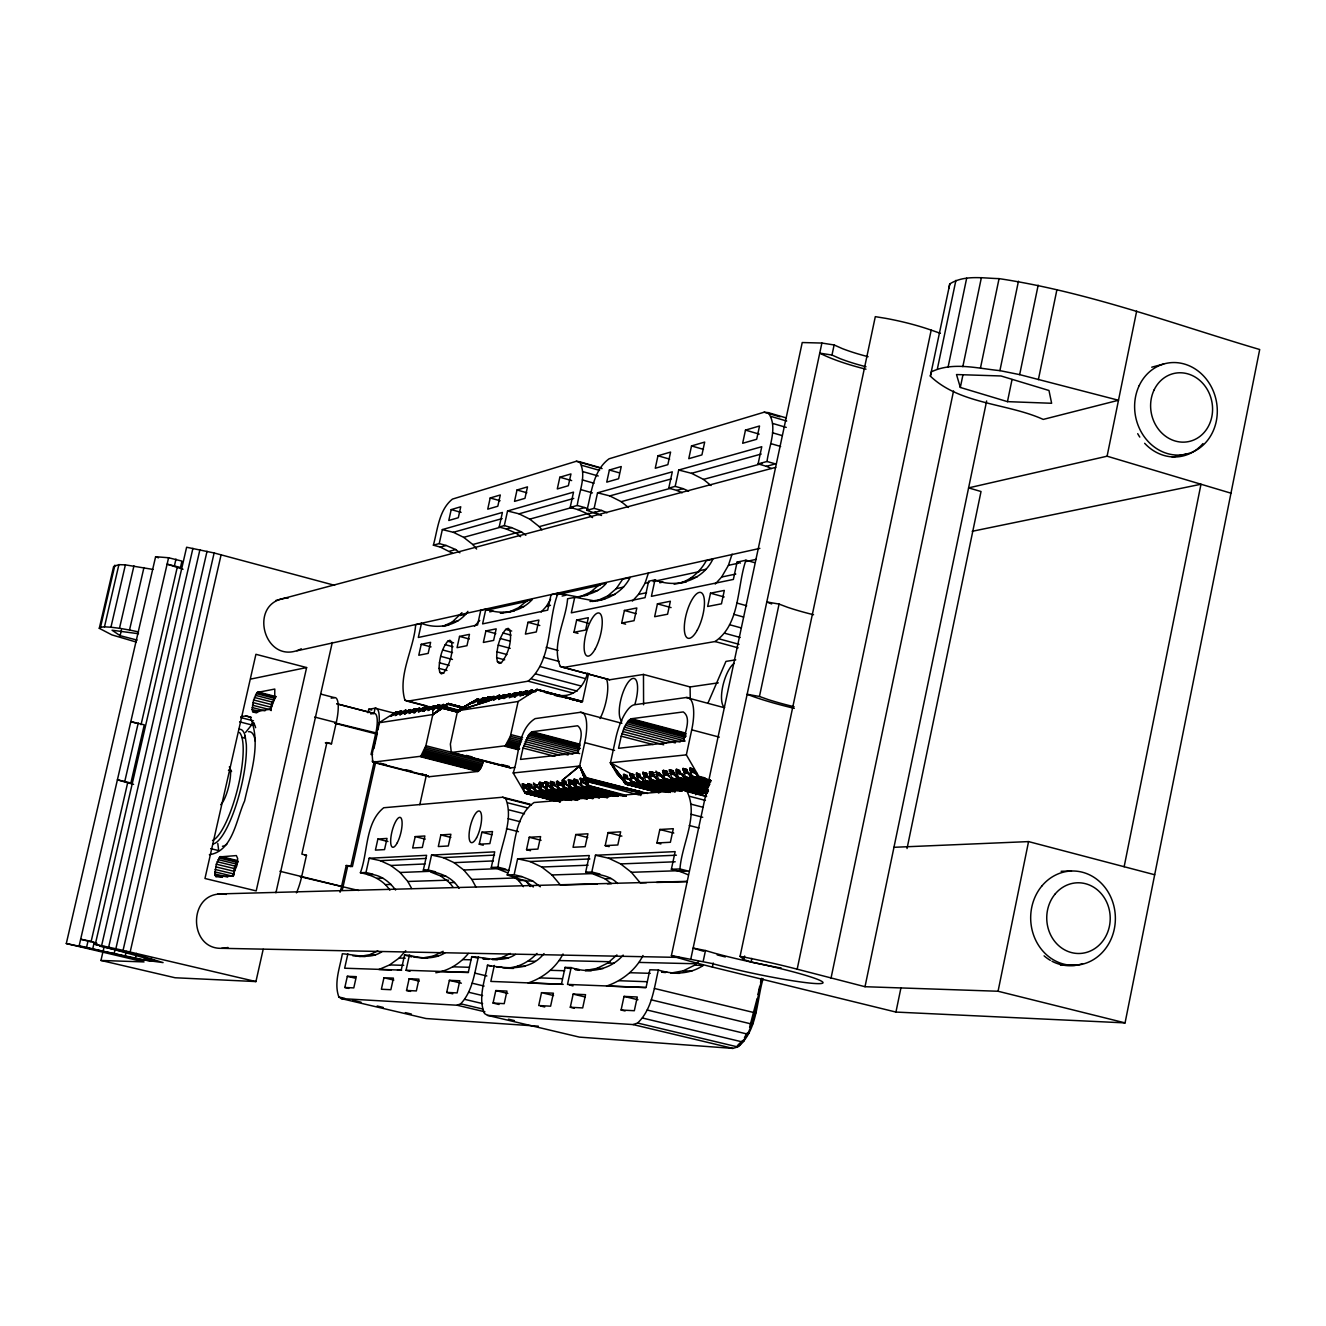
<?xml version="1.0" encoding="UTF-8"?>
<svg xmlns="http://www.w3.org/2000/svg" width="1326" height="1326" viewBox="0 0 1326 1326"><rect width="100%" height="100%" fill="white"/><g stroke="black" fill="none" stroke-linecap="round" stroke-linejoin="round"><path stroke-width="1.5" d="M586.921 510.311L594.147 508.355L597.545 492.808L672.299 471.824L668.768 488.117L675.183 486.377L678.713 470.017L761.77 446.713L758.091 463.901L767.025 461.481C768.898 446.017 778.379 426.839 768.168 412.618L764.141 412.204L609.082 458.796C593.203 470.365 591.512 492.692 586.921 510.311L601.507 515.482M252.122 709.543L253.614 699.962L257.211 692.47L274.797 689.056L274.714 698.52L271.25 707.653L269.493 709.277L253.448 712.145L252.122 709.543L259.448 711.432M214.795 873.967L216.32 864.187L219.884 856.894L236.359 855.585L237.669 858.486L236.84 865.745L232.481 875.823L216.055 876.867L214.795 873.967L227.707 877.099M507.212 874.945L514.14 874.696L517.604 858.8L589.274 855.535L585.661 872.226L591.81 872.011L595.44 855.253L675.149 851.64L671.37 869.259L679.956 868.961C681.713 844.065 698.901 816.02 687.1 791.539L683.255 790.114L534.046 802.512C511.952 818.142 515.748 852.17 507.212 874.945L525.593 881.11L533.317 886.978M433.387 545.185L439.221 543.577L442.337 529.588L502.405 512.433L499.189 527.019L504.311 525.61L507.543 510.974L573.528 492.128L570.18 507.427L577.241 505.471C579.081 491.515 587.12 475.139 579.495 461.746L576.346 461.266L452.431 499.106C438.923 509.93 437.646 529.555 433.387 545.185L440.315 547.091L452.597 553.29M496.67 657.696C496.902 647.751 499.289 637.242 505.703 629.419L508.14 628.342L509.897 629.933C512.085 641.088 508.521 653.436 501.642 662.354L499.206 663.381L497.465 661.757L496.67 657.696L504.676 659.818M360.39 872.723L365.976 872.508L369.158 858.253L426.607 855.32L423.325 870.204L428.232 870.005L431.53 855.071L494.714 851.856L491.283 867.469L498.046 867.187C500.001 844.927 514.339 820.777 505.687 798.501L502.687 797.224L383.728 807.749C365.031 822.65 368.098 852.253 360.39 872.723C371.81 874.961 383.38 880.083 389.861 890.177M439.072 668.403C439.403 658.873 441.624 648.845 447.674 641.27L449.912 640.259L451.52 641.801C453.393 652.508 450.078 664.276 443.597 672.928L441.343 673.89L439.751 672.299L439.072 668.403L446.961 670.475M219.884 856.894L238.332 861.403L235.564 866.21L233.26 876.353L214.845 871.878M257.211 692.47L275.51 697.194L272.708 702.2L270.703 709.874L252.421 705.167M868.099 356.694A69.201 15.763 11.5 0 1 842.308 348.605L834.12 344.959L821.888 343.053L802.23 342.539L671.42 955.565L677.288 957.488A88.56 6.696 12.1 0 0 712.36 967.052L895.945 1012.07L1125.061 1022.893L1259.7 349.517C1173.543 324.074 1088.215 292.018 999.058 278.626C982.815 278.261 964.267 274.648 949.797 283.913L948.703 288.604M1124.15 866.723L1200.991 484.239L972.207 531.295M372.639 754.295L371.015 754.511L375.722 733.444A21.597 6.017 -75.5 0 0 373.965 713.438L375.125 708.217L395.065 713.388M940.383 333.307L931.183 330.124A77.886 17.884 11.5 0 0 885.602 318.323L875.309 316.649L740.074 956.311L750.483 958.383A79.328 6.083 12 0 1 797.175 969.19L865.016 986.71L998.064 991.251L1028.562 841.596L1154.681 874.746M907.034 848.541L981.025 491.515L968.593 487.885L1107.094 456.194L1136.664 311.096M865.016 986.71L986.643 400.949M999.903 370.634L1019.661 374.628L1118.498 400.253L1043.23 419.414C1007.379 403.17 959.842 404.48 930.355 376.136L931.382 371.86C952.499 361.534 977.577 368.479 999.903 370.634L1018.451 281.211M1007.462 401.645L1051.634 403.27L1048.982 390.49L1000.997 375.971L956.51 374.545L960.322 387.457L1007.462 401.645L1012.036 379.518M1019.661 374.628L1038.175 285.173M895.945 1012.07L900.967 987.737M1038.374 379.634L1056.805 290.245M937.416 368.694L955.897 280.366M948.123 366.921L966.671 278.195M830.988 978.323L953.543 390.955M962.825 366.639L981.389 277.598M960.322 387.457L962.842 375.341M980.494 367.899L999.058 278.626M671.42 955.565L711.847 963.472A70.46 5.354 12 0 0 817.346 983.627A70.46 5.354 12 0 0 763.544 964.665L751.046 962.013L751.792 958.433M749.604 1027.269L757.129 998.511M757.975 994.467L759.682 986.411M760.527 982.384L761.373 978.356M544.041 953.576C529.952 971.312 506.98 968.626 487.471 965.245C484.802 980.842 477.824 998.097 484.537 1013.545L487.587 1015.385L579.412 1037.114L732.93 1048.402L737.67 1046.927C756.35 1029.656 755.571 1001.229 762.069 978.489M736.46 1046.512L739.494 1045.568C757.643 1028.661 756.616 1000.881 763.063 978.77M797.175 969.19L931.183 330.124M930.355 376.136L949.797 283.913M690.912 958.532L821.888 343.053M703.261 960.969L705.482 950.527L693.133 948.09A81.383 6.398 12 0 0 703.708 951.256M794.108 706.741A69.913 9.862 11.8 0 1 767.87 699.465L759.45 696.481L779.075 604.076L766.793 601.954A80.571 13.21 11.7 0 0 771.649 603.943M865.977 366.738A69.217 15.581 11.5 0 1 840.17 358.666L831.982 355.053L834.12 344.959M712.36 967.052L713.222 963.007M751.046 962.013L743.903 959.61L744.665 956.029M621.098 1010.014L624.016 996.406L637.276 997.003L634.325 1010.727L621.098 1010.014L625.126 1010.976M656.934 842.971L659.818 829.496L673.31 828.7L670.392 842.275L656.934 842.971L660.878 843.982M710.504 593.186L707.653 606.479L721.46 603.811L724.327 590.418L710.504 593.186L724.178 596.965M745.477 430.105L742.659 443.282L756.682 439.271L759.533 425.994L745.477 430.105L759.201 434.116M686.354 754.859L691.724 729.83A34.459 11.934 -75.2 0 0 686.238 697.509L634.474 704.752A33.365 11.188 -75.3 0 0 615.645 738.913L610.49 762.798L617.419 774.715L621.214 778.296L610.49 762.798L686.354 754.859L699.482 777.566L690.514 767.771L689.818 769.627L692.885 778.163L682.956 768.483L685.973 778.793L676.79 769.08L676.111 770.92L679.177 779.406L669.348 769.809L672.398 780.003L663.298 770.389L662.635 772.213L665.702 780.616L655.972 771.086L659.022 781.213L650.022 771.666L649.392 773.472L652.442 781.81L642.828 772.362L646.06 782.058L644.171 781.627L636.961 772.925L636.347 774.715L639.463 782.025L638.751 783.036L630.845 773.721L610.49 762.798L619.623 776.307M754.345 562.572L745.925 560.218L737.074 562.125L733.377 579.429L651.414 596.335L654.978 579.86C676.194 588.761 702.664 580.523 712.808 559.257L706.261 560.716C699.714 572.683 688.045 582.777 674.089 584.12M487.587 1015.385L633.066 1024.567L637.591 1023.026C652.011 1009.467 654.066 988.268 658.359 970.035C673.243 974.809 690.001 974.345 703.294 965.411L694.592 965.195L683.238 970.831L670.873 973.102L679.476 973.35M575.119 597.429L580.589 596.617L590.65 592.026L599.17 584.783L606.347 583.208C596.617 594.91 581.385 595.938 567.594 598.755C565.953 620.618 551.052 644.768 560.334 666.464L563.533 667.459L715.045 641.535C740.571 624.248 736.891 586.125 745.925 560.218M623.17 955.085C610.441 969.952 589.208 973.914 571.158 967.582L567.511 984.422L646.077 987.505L649.873 969.787L658.359 970.035M570.296 1007.263L573.147 994.102L585.545 994.666L582.694 1007.926L570.296 1007.263L574.291 1008.208M605.203 845.623L608.021 832.595L620.651 831.833L617.817 844.977L605.203 845.623L609.148 846.634M657.431 603.844L654.646 616.706L667.575 614.22L670.376 601.242L657.431 603.844L671.072 607.59M691.526 445.934L688.774 458.68L701.918 454.917L704.686 442.072L691.526 445.934L703.443 449.365M640.773 795.583L641.552 791.937L586.109 778.03L589.44 787.147L588.147 787.263L580.175 778.395L582.661 788.075L576.213 780.036L574.075 779.174L576.13 788.34L608.07 796.528M524.682 693.017L520.77 691.99L514.621 696.879L525.693 691.194L530.201 692.288L526.207 691.128L520.074 696.117L531.162 690.332L535.687 691.31C525.162 689.122 519.974 701.653 536.715 689.437L582.512 701.471L588.595 673.459M555.113 800.937L525.079 793.246L513.195 772.959C519.112 756.151 517.621 729.433 535.14 718.626L580.357 712.311A32.653 10.575 -75.4 0 1 584.749 742.61L579.661 766.014L587.617 786.716M541.522 992.66L538.721 1005.539L550.605 1006.185L553.406 993.191L541.522 992.66L553.555 995.544M575.815 834.518L573.047 847.281L585.147 846.668L587.932 833.789L575.815 834.518L587.733 837.535M621.679 623.071L624.413 610.474L636.828 607.971L634.077 620.684L621.679 623.071L625.607 624.148M657.961 455.779L655.259 468.26L667.856 464.664L670.591 452.067L657.961 455.779L669.663 459.127M571.158 967.582L565.058 967.416L561.445 984.19L490.835 981.422L494.316 965.427M446.713 992.412L449.365 980.345L459.807 980.759L457.139 992.909L446.713 992.412L452.763 993.837M479.25 844.214L481.885 832.247L492.526 831.551L489.874 843.601L479.25 844.214L483.244 845.209M527.997 622.292L525.394 634.11L536.301 631.955L538.903 620.054L527.997 622.292L539.815 625.491M559.854 477.227L557.285 488.946L568.357 485.73L570.959 473.929L559.854 477.227L571.655 480.576M582.512 701.471L536.964 689.404L518.151 701.487L510.377 736.278L505.289 745.792L451.288 752.488L450.376 744.068L457.603 710.753L478.04 698.785L472.504 703.476L483.211 697.973L487.587 699.1L483.725 698.006L477.642 702.763L488.366 697.144L480.261 701.686L488.913 697.178L492.775 698.205L488.913 697.178M515.466 954.405C502.073 963.505 486.294 957.422 471.741 956.643L468.31 972.339L406.071 970.267L409.386 955.25C420.972 958.615 434.166 959.494 444.856 952.996M381.888 951.737C369.755 959.842 355.484 954.67 342.34 953.759C339.887 967.765 333.754 982.898 338.843 996.986L341.246 998.594L457.089 1005.224L460.702 1003.815C472.669 991.268 474.509 972.886 478.437 956.792M467.896 611.336C457.835 626.137 437.497 629.535 421.453 623.402L415.668 624.679C413.828 649.425 397.518 675.332 404.927 700.244L407.447 701.205L528.129 681.183C552.809 660.497 547.19 620.701 558.031 593.203L576.711 596.733M493.057 1003.069L495.791 990.572L506.963 991.086L504.212 1003.666L493.057 1003.069L499.024 1004.478M526.538 849.668L529.24 837.286L540.61 836.623L537.892 849.088L526.538 849.668L530.516 850.679M573.976 632.287L576.644 620.054L588.313 617.717L585.628 630.032L573.976 632.287L577.97 633.364M609.38 470.017L606.744 482.134L618.596 478.752L621.248 466.537L609.38 470.017L619.292 472.835M383.943 977.759L381.391 989.246L390.855 989.71L393.424 978.124L383.943 977.759L393.839 980.096M415.204 836.607L412.684 847.994L422.331 847.447L424.867 835.977L415.204 836.607L425.248 839.109M459.558 636.397L457.056 647.668L466.967 645.696L469.47 634.342L459.558 636.397L469.288 638.999M490.206 497.979L487.736 509.167L497.814 506.234L500.3 494.979L490.206 497.979L500.084 500.747M409.386 955.25L404.546 955.151L401.231 970.102L344.661 968.212L347.86 953.891M503.731 612.496L500.316 613.242L509.101 612.032L518.764 607.639L526.936 600.728L532.157 599.584C520.588 612.546 501.626 615.115 485.846 609.164L482.598 623.883L547.671 610.142L551.052 594.744L558.031 593.203M406.535 990.456L409.121 978.754L418.95 979.135L416.347 990.936L406.535 990.456L410.546 991.417M440.862 834.932L438.309 846.552L448.321 845.971L450.89 834.269L440.862 834.932L450.84 837.419M485.896 630.961L483.36 642.447L493.637 640.408L496.189 628.856L485.896 630.961L495.791 633.629M517.024 489.99L514.505 501.377L524.963 498.344L527.499 486.874L517.024 489.99L526.82 492.758M340.053 892.249A21.713 6.066 -76.2 0 0 341.495 886.746L346.235 865.513L352.401 866.574L375.838 761.522M409.469 711.349L405.192 710.388L395.165 715.592L400.585 711.134L390.623 716.371L396.491 711.896L400.485 712.94L396.259 711.813L379.004 722.786L372.109 754.245L372.788 762.201L420.79 756.251L425.878 745.742L432.823 714.548L432.757 709.708L437.696 705.333L442.635 706.095L438.226 705.134L433.387 709.045L438.226 705.134L442.088 706.178M347.826 865.447L343.069 886.696A27.15 7.575 -76.2 0 1 342.224 890.16M373.915 748.544L377.346 733.212L334.682 722.869L336.257 722.62A27.1 7.276 -75.5 0 0 334.318 697.609L320.677 694.062M374.214 761.721L350.793 866.64L346.235 865.513M421.453 623.402L418.32 637.475L477.542 624.96L480.774 610.275L485.846 609.164M344.843 987.472L347.329 976.301L356.296 976.649L353.793 987.903L344.843 987.472L348.788 988.417M377.893 839.026L375.424 850.115L384.54 849.601L387.026 838.43L377.893 839.026L387.921 841.529M421.237 644.287L418.784 655.243L428.165 653.386L430.619 642.348L421.237 644.287L431.033 646.889M451.205 509.615L448.785 520.488L458.315 517.72L460.752 506.764L451.205 509.615L461.083 512.35M419.812 804.7L426.408 774.981M314.66 717.051L336.257 722.62L331.5 743.77L326.909 742.593L301.864 854.126L306.472 855.27L301.682 876.585A27.233 7.343 -76.1 0 1 296.46 892.862M367.948 712.742L368.727 709.261L375.125 708.217A27.001 7.508 -75.5 0 1 378.043 729.781M306.621 667.558L256.2 890.906L204.966 878.492L255.918 654.298L306.621 667.558L250.813 679.061M102.815 952.383L100.958 960.455L175.082 977.759L255.935 981.572L263.194 949.267M275.924 892.763L332.279 642.48M183.038 569.252L167.109 564.147L180.469 567.495L181.927 561.097L168.584 557.749L155.606 556.721L66.3 943.548L144.086 959.891L144.832 956.626M144.086 959.891L150.799 960.936L151.545 957.67M86.588 947.278L88.096 940.731L80.671 939.206L91.046 941.908L127.661 782.788L117.417 779.787L130.876 783.003L144.269 724.841L130.826 721.593L135.932 723.151M124.826 781.213L138.236 722.985M174.502 565.456L175.977 559.058M141.037 724.709L177.187 567.578M92.721 948.852L94.229 942.322L88.096 940.731M150.799 960.936L156.402 961.118L95.273 944.41L186.618 547.24L214.132 552.975L334.583 585.313M95.273 944.41L101.605 945.703L192.916 548.351M103.08 951.355L104.207 946.466M101.605 945.703L108.649 947.195L199.911 549.743M114.119 953.875L115.246 948.985M108.649 947.195L115.859 948.77L207.038 551.284M115.859 948.77L123.053 950.394L214.132 552.975M125.108 956.228L126.235 951.339M255.935 981.572L130.147 952.035L221.111 554.782M135.318 958.284L136.445 953.377M136.363 642.099L111.898 634.889L99.284 628.325L113.655 566.417L118.892 564.644L125.39 564.876L152.954 569.418M99.284 628.325L100.494 627.231L114.898 565.174M100.494 627.231L104.472 626.85L118.892 564.644M104.472 626.85L110.936 627.215L125.39 564.876M110.936 627.215L119.489 628.292L133.943 565.87M137.175 640.11L120.119 635.668L121.445 629.883M119.489 628.292L129.517 630.032L143.954 567.545M168.584 557.749L79.162 945.753L138.683 959.311L163.081 962.593L137.854 954.869L99.682 946.167M621.231 736.179L618.546 748.312L683.951 740.919C684.365 732.698 692.056 717.963 683.271 711.929L631.342 718.742L628.408 720.814L624.413 727.195L621.231 736.179L653.088 744.549M523.024 748.046L520.488 759.417L577.788 752.936C578.153 745.162 585.33 731.836 577.672 725.77L532.174 731.737L528.66 734.819L523.024 748.046L554.832 756.301M372.788 762.201L429.143 776.721L477.94 771.45L481.006 767.754L483.692 760.643M715.228 584.053L721.626 577.025L728.422 565.34L732.068 554.135M632.386 601.092L638.519 594.396L645.033 583.291L648.53 572.65M559.124 695.354C574.075 697.443 584.053 686.304 587.517 673.094M238.912 729.317A59.024 14.735 -75.8 0 1 245.095 735.698L244.216 738.035L241.929 737.455M707.951 703.128L725.952 661.392L735.748 659.851M560.301 800.274L530.383 792.766L527.798 783.633L529.803 784.478L536.035 792.268L533.516 782.887L541.174 791.489L542.4 791.39L539.268 783.964L539.748 782.29L543.693 783.301L539.748 782.29L547.423 791.241L578.318 799.014M580.473 797.738L552.644 790.462L550.572 781.445L552.66 782.29L559.522 790.147L556.439 781.926L557.368 780.782L565.406 789.616L562.241 780.318L579.661 766.014L586.457 777.682L647.486 793.478M554.682 783.832L550.738 782.87L553.157 790.727L553.771 789.782L550.738 782.87L554.749 783.765M529.372 791.987L522.295 783.964L525.079 793.246M695.752 794.788L696.266 793.777M630.845 773.721L629.8 774.931L632.933 783.55L624.132 774.152L623.518 775.942L626.568 784.13L624.181 782.522M645.679 987.588L606.546 986.047C621.911 980.842 635.635 970.118 643.011 955.499M563.202 984.356L528.129 982.964C542.798 978.024 555.925 967.881 563.02 953.974M541.124 612.082L546.527 606.181L550.588 599.17M744.45 1037.512L747.218 1033.004L748.908 1033.418M597.462 600.628L607.639 595.971L616.242 588.661L622.723 579.164L630.099 577.539C622.839 591.91 607.706 600.429 591.926 601.457M448.735 625.043L442.867 626.32L452.133 622.109L461.945 612.662M470.017 703.294L457.603 710.753L488.034 701.122C508.571 686.139 468.691 711.913 488.614 697.459M245.525 732.466L251.625 724.924L254.36 723.333M435.806 972.754C448.553 970.781 460.304 963.455 468.343 953.46M391.303 969.936L378.904 969.521L389.612 964.914L399.143 958.052L405.756 950.709M474.542 626.137L479.73 620.485M458.564 712.427L442.486 708.183L448.47 703.509L438.409 708.813L437.597 709.029L443.564 704.288L432.757 709.708M428.083 706.857L423.806 710.554L429.11 706.592L433.005 707.62L428.63 706.659L423.16 711.217L433.42 705.896L437.282 706.94M418.618 708.366L414.342 712.029L419.629 708.101L413.695 712.692L423.889 707.421L427.718 708.465M409.286 709.858L405.01 713.504L410.264 709.592L404.38 714.15L414.474 708.913L418.751 709.841L414.905 708.846L409.021 713.504L418.005 708.697M520.505 692.387L509.234 697.808L515.383 692.968L519.311 694.012L514.836 692.934L503.863 698.57L509.449 693.796L498.543 699.482L504.676 694.675L508.587 695.702M472.039 702.15L457.603 710.753L488.88 700.924L499.388 695.504L503.283 696.614L499.388 695.504L493.255 700.227L504.145 694.642L507.991 695.686M429.11 706.592L423.806 710.554M397.154 713.952L400.585 711.134L404.529 712.195L400.585 711.134L395.811 714.946L399.457 711.648L403.336 712.626M437.066 705.664L427.95 710.537L433.9 705.946L437.812 706.973M424.221 711.349L420.342 710.338L424.353 707.454L428.232 708.482L424.353 707.454L418.419 712.029L427.469 707.189M401.679 713.272L405.64 710.438L409.485 711.515L405.64 710.438L399.756 714.946L408.673 710.189M694.592 965.195L698.703 961.532M400.303 712.974L396.491 711.896L392.529 714.714M591.263 970.731L585.097 970.549L596.899 968.394L607.722 963.074L616.905 954.969M502.819 967.847C515.715 969.14 528.278 962.643 536.997 953.444M433.387 709.045L437.696 705.333M395.811 714.946L400.071 711.316L404.065 712.377M569.981 699.034L582.247 701.504M566.136 781.296L562.241 780.318L579.661 766.014L586.274 779.489L640.425 792.815L641.552 791.937L586.274 779.489M415.701 711.034L419.629 708.101L414.342 712.029M406.353 712.51L410.264 709.592L405.01 713.504M700.791 793.362L701.951 794.655L703.045 793.18L652.177 779.97L702.515 794.224L652.442 781.81L646.972 775.876L651.215 781.578L683.006 789.766M379.004 722.786L432.823 714.548L446.796 704.123M458.365 712.228L442.652 708.266L432.823 714.548L447.426 703.774L461.183 707.438M458.68 711.731L443.116 707.52L432.823 714.548L447.973 703.576L464.15 707.603M434.762 708.034L438.724 705.167L442.652 706.194M425.165 709.543L429.11 706.692M432.823 714.548L448.47 703.509L464.249 707.703L448.486 703.609L432.823 714.548L444.492 706.493L460.221 710.603M477.493 699.001L457.603 710.753L518.151 701.487M498.825 695.487L502.653 696.531L498.825 695.487L492.725 698.901L498.825 695.487L503.234 696.415L499.355 695.404L490.67 700.045L499.09 695.802L503.018 696.879M511.935 696.714L520.223 692.073L524.715 693.05M497.913 698.106L503.582 694.841M508.554 696.432L514.273 693.15L518.184 694.194M478.04 698.785L457.603 710.753L478.288 699.117M480.261 701.686L488.88 697.062L492.758 698.106L488.88 697.062L482.299 700.542L487.786 697.36L491.648 698.388M492.725 698.901L498.261 695.686L502.14 696.73M509.714 694.111L501.228 698.388L509.98 693.697L503.3 697.227L508.869 693.995M520.77 691.99L514.024 695.537L519.643 692.288M535.654 691.294L531.709 690.249L524.914 693.83L530.566 690.548L534.527 691.608M478.553 698.703L457.603 710.753L478.587 698.819M487.421 699.763L493.04 696.531M519.361 694.725L525.129 691.41M482.299 700.542L488.366 697.144L492.211 698.156L488.366 697.144M503.3 697.227L509.449 693.796M514.024 695.537L520.223 692.073M524.914 693.83L531.162 690.332L535.107 691.376L531.162 690.332M490.67 700.045L499.388 695.504M535.29 691.724L531.461 690.647L522.809 695.006L531.709 690.249L535.737 691.492M501.228 698.388L510.013 693.813M522.809 695.006L531.759 690.349M492.526 959.245L501.808 957.587L510.344 953.444M413.695 957.09L422.679 957.952L433.337 956.046L443.166 951.322M352.832 955.781L359.727 956.444L369.954 954.637L377.811 950.858M301.3 648.795C263.642 667.707 246.106 599.766 288.306 597.993M442.337 529.588L453.376 532.306L502.156 518.582M507.543 510.974L519.03 513.825L573.744 498.427M597.545 492.808L609.794 495.907L671.188 478.935M678.713 470.017L691.526 473.316L761.19 454.056M453.376 532.306L463.669 537.345L500.996 527.068M519.03 513.825L529.754 519.129L573.031 507.195M440.315 547.091L446.166 545.483L455.73 549.544L459.89 552.809M499.189 527.019L506.399 529.024L511.538 527.615L521.499 531.892L525.825 535.306M570.18 507.427L577.705 509.532L584.783 507.593L588.247 509.101M609.794 495.907L621.214 501.659L671.055 488.167M691.526 473.316L703.476 479.399L762.168 463.503M463.669 537.345L472.802 544.505L518.234 532.29M529.754 519.129L539.268 526.637L588.711 513.344M449.829 551.135L455.73 549.544M506.399 529.024L516.311 533.284L521.499 531.892M577.705 509.532L588.048 514.024L595.175 512.101L598.192 514.488M594.529 512.449L601.789 510.51L607.043 512.797M668.768 488.117L676.724 490.388L683.155 488.664L688.658 491.084M758.091 463.901L766.411 466.304L775.395 463.901L767.025 461.481M275.742 600.529L775.776 467.332M1151.73 367.203L1163.714 364.004M488.034 701.122L488.88 700.924M296.908 650.817L759.864 548.384M1172.283 457.139L1188.461 453.558M459.989 615.513L465.923 614.203M485.598 610.424L527.433 601.208M556.622 594.777L600.496 585.114M489.708 611.866L493.106 611.12M562.108 596.037L565.622 595.275M452.133 622.109L458.034 620.833M518.764 607.639L523.952 606.512M590.65 592.026L597.794 590.468M654.978 579.86L648.629 581.236L645.066 597.645L571.324 612.844L574.738 597.197L593.634 600.761L604.739 599.087M616.242 588.661L623.601 587.07M699.498 570.677L706.029 569.285M509.101 612.032L514.273 610.921M584.136 595.855L587.7 595.076M645.033 583.291L649.077 582.412M653.121 581.55L699.598 571.539M728.422 565.34L738.333 563.202M746.273 561.495L756.185 559.357M546.527 606.181L550.505 605.319M659.801 582.76L662.983 582.081M607.639 595.971L614.949 594.413M690.498 578.368L696.995 576.992M590.004 601.523L593.634 600.761M679.873 583.258L686.321 581.899M638.519 594.396L646.574 592.722M721.626 577.025L735.797 574.059M331.202 698.172L334.318 697.609M240.702 716.802L245.89 715.891L251.343 717.3M227.973 947.46C187.297 956.792 185.358 887.89 226.348 894.404M370.716 713.952L373.965 713.438L337.019 703.857M536.964 689.404L581.783 701.902L570.197 698.918M563.533 667.459L609.629 679.774L643.475 674.437L690.1 686.951L718.278 682.84M326.909 742.593L325.351 742.825L331.5 743.77M451.735 752.737L510.626 767.903L514.687 767.472M513.195 772.959L579.661 766.014L587.053 781.511L639.314 795.003L640.425 792.815L587.053 781.511M547.423 791.241L579.412 798.915L548.102 790.876L544.903 781.793L552.13 789.931L573.893 795.219M562.904 780.053L570.727 789.136L605.153 797.44M209.359 854.69C233.011 851.325 236.26 818.954 244.597 801.003C250.432 774.268 261.57 743.903 250.316 717.383L245.89 715.891M304.93 855.353L306.472 855.27M369.158 858.253L380.363 860.673L425.845 858.452M431.53 855.071L443.199 857.607L494.548 855.104M380.363 860.673L390.822 865.497L425 863.955M443.199 857.607L454.105 862.662L493.388 860.905M517.604 858.8L530.068 861.535L589.888 858.95M595.44 855.253L608.468 858.137L676.409 855.204M893.973 847.297L1028.562 841.596M390.822 865.497L400.087 872.491L430.42 871.298M454.105 862.662L463.752 870.005L500.035 868.58M530.068 861.535L541.704 867.022L588.131 865.198M608.468 858.137L620.634 863.922L675.199 861.784M301.682 876.585L300.14 876.652L358.65 890.508M367.418 874.464C378.706 873.337 389.28 881.21 395.562 890.028M423.325 870.204C436.867 871.828 451.437 875.624 459.061 888.37M491.283 867.469L509.25 870.519M377.098 878.293L382.75 878.094M430.652 872.011L440.746 876.022L445.702 875.856M541.704 867.022L551.964 874.961L594.628 873.536M620.634 863.922L631.375 872.293L682.21 870.585M514.952 876.867L521.914 876.635L532.604 880.895L540.345 886.796M585.661 872.226C596.783 874.712 609.082 874.398 617.618 883.514M671.37 869.259L679.873 871.397L688.492 871.116L679.956 868.961M400.087 872.491L407.811 881.475L448.47 880.166M463.752 870.005L471.824 879.403L516.378 877.961M385.501 884.608L391.187 884.442M440.746 876.022L449.514 882.652L454.503 882.503M512.516 875.906L518.615 880.547L525.494 880.331M525.593 881.11L532.604 880.895M593.766 874.248L604.921 878.74L611.137 878.541M217.978 893.956L687.083 881.359M1061.131 871.298L1071.458 871.016M597.164 884.044L560.417 885.022L551.964 874.961M607.374 883.762L611.452 883.663L604.921 878.74M646.359 882.718L640.243 882.884L631.375 872.293M656.585 882.453L687.233 881.641M221.707 948.322L679.376 957.422M1060.419 964.997L1074.922 965.295M369.954 954.637L375.573 954.753M433.337 956.046L438.293 956.162M501.808 957.587L508.62 957.737M482.797 958.565L486.145 958.648M559.224 960.538L610.275 961.731M639.049 962.411L696.266 963.77M359.727 956.444L365.313 956.576M422.679 957.952L427.585 958.068M492.36 959.626L497.432 959.742M399.143 958.052L405.209 958.201M462.84 959.61L470.912 959.809M528.229 961.135L535.24 961.3M607.722 963.074L613.955 963.223M517.869 966.19L524.847 966.372M596.899 968.394L603.098 968.577M683.238 970.831L691.89 971.063M496.968 967.168L502.123 967.317M575.235 969.439L579.313 969.571M661.823 971.975L666.928 972.124M506.598 968.229L513.527 968.428M389.612 964.914L403.701 965.345M452.912 966.803L469.47 967.3M550.472 970.317L564.694 970.748M629.9 972.72L650.237 973.334M397.502 970.151L401.645 970.284M441.757 971.627L468.459 972.522M100.958 960.455L144.037 961.914L66.3 943.548M539.947 977.892L562.174 978.687M618.91 980.71L647.204 981.721M538.373 1026.191L426.044 1018.534L341.246 998.594M483.178 958.847L488.797 959.394M661.972 972.223L665.536 972.571M575.186 969.588L579.147 969.969M573.031 780.699L568.241 779.539L571.291 789.086L602.833 797.208M831.982 355.053L819.75 353.13A79.974 18.017 11.5 0 0 865.977 369.192M759.45 696.481L747.151 694.26A80.787 11.404 11.8 0 0 794.307 708.333M129.517 630.032L138.534 631.922M605.916 795.931L576.13 788.34L574.241 780.633L578.219 781.611L574.241 780.633L575.02 782.638L580.904 783.881M594.28 797.257L564.81 789.683L563.185 783.749L567.23 784.611M593.219 798.335L559.688 789.832L557.285 784.213L561.329 785.075M582.213 798.037L553.157 790.727L551.517 784.843L555.544 785.688M577.141 798.683L547.953 791.191L545.715 785.307L551.732 786.583M571.804 799.313L541.688 791.755L540.047 785.92L544.041 786.766M534.328 786.368L538.306 787.213L534.328 786.368L536.715 791.904L569.799 800.274L536.549 792.219M531.925 785.92L527.963 785.042L528.726 786.981L534.676 788.241M529.041 788.688L523.107 787.429L528.925 788.92M656.105 776.854L650.188 775.577L656.188 777.152M643.011 778.064L637.143 776.804L643.11 778.362M636.53 778.577L630.662 777.318L636.613 778.876M630.364 779.307L624.314 778.014L630.248 779.555M586.888 783.252L580.97 781.992L586.987 783.55M605.203 797.357L571.44 788.771L569.036 783.119L572.948 783.948M696.664 773.091L690.614 771.782L696.548 773.34M689.735 773.638L683.686 772.345L689.603 773.887M682.923 774.367L676.906 773.075L682.791 774.599M676.094 774.898L670.094 773.622L675.978 775.146M669.398 775.611L663.431 774.334L669.265 775.859M662.685 776.141L656.735 774.881L662.569 776.39M649.508 777.367L643.591 776.108L649.591 777.666M593.882 796.943L564.296 789.418L562.406 781.76L566.434 782.671L562.406 781.76L563.782 788.871L585.678 794.208M570.362 798.898L541.174 791.489L539.268 783.964L543.246 784.859L539.268 783.964L540.66 790.959L570.13 798.119M680.122 771.831L676.111 770.92L680.039 771.898M668.602 773.572L662.635 772.213L668.486 773.655M655.309 774.815L649.392 773.472L653.386 774.467M640.276 775.594L636.347 774.715L640.325 775.693M627.563 776.854L623.518 775.942L627.48 776.92M562.489 783.335L556.439 781.926L562.373 783.417M526.223 786.103L522.278 785.191L526.157 786.169M574.059 782.174L568.191 780.815L574.158 782.307M123.053 950.394L130.147 952.035M686.868 770.804L682.84 769.859L686.785 770.87M673.243 772.097L669.249 771.152L675.116 772.66M659.851 773.356L655.873 772.428L659.768 773.423M646.674 774.616L642.729 773.688L646.74 774.699M550.738 782.87L552.644 790.462L574.158 795.501M541.174 791.489L570.329 798.318M531.842 785.986L527.963 785.042L529.886 792.517L554.053 798.169M625.574 796.329L589.44 787.147L579.661 766.014L588.147 787.263L618.082 794.324M576.13 788.34L605.866 795.335M597.877 795.418L570.23 788.887L597.927 795.948M564.296 789.418L589.888 795.418M582.031 795.484L558.478 789.931L587.948 797.456M578.103 798.318L546.925 790.976L578.153 798.932M537.478 792.467L562.638 798.385M338.843 996.986L344.893 998.412M352.948 1000.301L361.004 1002.191M377.131 1005.986L383.181 1007.412M405.342 1012.616L411.375 1014.042M707.587 791.506L665.702 780.616L660.182 774.649L664.459 780.384L704.404 789.898M651.215 781.578L682.94 789.119M672.829 791.639L639.397 782.97L633.994 777.102L638.187 782.754L669.696 790.23M661.226 790.346L631.789 783.335L661.276 790.909M660.149 792.136L626.634 783.185L610.49 762.798L625.375 783.915L658.624 791.788M609.993 794.39L582.147 787.81L610.026 794.937M468.608 992.246L482.598 995.577M409.121 978.754L419.165 981.141M464.664 999.34L482.631 1003.616M347.329 976.301L355.302 978.19M460.702 1003.815L482.631 1009.003M457.089 1005.224L484.935 1011.821M508.455 1019.197L514.422 1020.622M708.465 782.224L692.885 778.163L687.249 772.097L691.608 777.948L709.145 782.125M680.321 772.66L684.78 778.561L708.067 784.147M708.15 786.948L679.177 779.406L673.591 773.389L677.918 779.174L708.084 786.368M705.266 787.942L671.205 779.787L707.885 789.252M653.486 775.18L657.845 780.997L701.62 791.44M640.392 776.406L644.718 782.174L674.337 789.235M573.147 994.102L585.064 996.953M404.546 955.151L411.905 956.908M474.857 973.118L486.857 975.986M744.3 1040.91L742.61 1040.496L737.82 1045.153L739.494 1045.568M642.464 1018.02L742.726 1042.021M472.122 983.196L484.123 986.063M637.591 1023.026L737.67 1046.927M495.791 990.572L507.825 993.456M449.365 980.345L461.382 983.212M633.066 1024.567L732.93 1048.402M540.726 1006.02L544.737 1006.981M694.095 771.367L698.587 777.318L710.305 780.136M751.196 1023.457L752.87 1023.854M651.315 999.854L751.759 1024.07M471.741 956.643L477.509 958.035M624.016 996.406L637.939 999.754M487.471 965.245L491.349 966.173M647.187 1010.031L747.582 1034.131M554.268 695.238L560.169 696.664M531.328 792.451L548.898 796.727M215.624 866.823L234.039 871.298M215.127 869.442L233.542 873.917M214.994 875.558L222.37 877.348M754.163 1012.616L755.853 1013.014M654.431 988.467L754.842 1012.782M565.058 967.416L569.948 968.593M93.035 942.388L97.013 943.35M589.556 787.18L612.794 792.865M581.633 787.279L609.778 794.175M577.606 788.29L601.656 794.158M569.716 788.357L599.65 795.683M557.981 789.418L587.716 796.677M548.384 790.942L577.937 798.153M545.914 787.429L540.047 785.92L542.251 791.705L577.523 800.357M535.041 791.489L562.439 798.169M562.075 800.357L530.383 792.766L527.963 785.042M560.235 801.782L525.328 793.23L555.379 800.904M210.652 848.64L218.707 850.596L217.796 843.535M220.68 856.513L237.288 860.557M279.935 871.265L341.578 886.398M219.005 857.955L237.42 862.447M218.061 859.596L236.476 864.088M217.149 861.718L235.564 866.21M216.32 864.187L234.735 868.679M685.177 780.533L702.78 784.876M663.895 779.821L673.608 782.207M677.487 783.169L694.973 787.478M698.852 788.44L704.67 789.882M650.652 781.014L670.707 785.953M644.171 781.627L668.138 787.545M637.64 782.191L653.569 786.103M657.547 787.08L669.497 790.031M631.242 782.788L655.061 788.655M624.828 783.351L652.508 790.147M618.546 795.235L588.678 787.528L579.661 766.014L589.291 787.478L624.082 796.064M569.136 785.29L563.185 783.749L565.406 789.616L597.181 797.44M593.17 798.434L559.522 790.147L592.821 798.7M551.517 784.843L553.738 790.677L587.269 798.915L553.887 790.346L551.517 784.843L555.461 785.854M365.976 872.508L373.037 874.232M698.006 776.754L703.94 778.229M710.67 781.942L693.001 777.185L685.592 770.025L693.084 777.815L706.791 781.263M684.199 777.997L695.984 780.915M699.913 781.892L707.752 783.848M708.498 786.699L679.177 779.406L671.95 771.318L679.277 778.428L708.532 786.285M670.641 779.224L688.161 783.567M692.073 784.528L705.697 787.909M708.366 791.224L665.702 780.616L658.541 772.594L665.785 779.638L708.382 791.075M657.298 780.434L674.702 784.743M684.365 787.13L695.984 789.998M679.79 790.826L645.878 782.39L677.453 790.578M675.183 791.837L639.397 782.97L632.386 775.097L639.463 782.025L675.216 791.572L639.563 782.638L632.386 775.097M668.586 792.401L632.933 783.55L664.276 791.672M660.133 792.434L626.568 784.13L610.49 762.798L625.922 784.18L659.105 792.766M514.14 874.696L521.914 876.635M428.232 870.005L435.574 871.812M708.631 782.091L692.885 778.163L685.592 770.025M709.509 784.66L685.973 778.793L709.244 784.843M707.421 788.738L672.398 780.003L706.426 788.871M550.572 781.445L554.45 782.406M539.102 782.539L543.096 783.55M527.798 783.633L531.759 784.627M998.064 991.251L1125.061 1022.893M498.046 867.187L505.736 869.11M623.386 774.434L627.281 775.428M574.075 779.174L578.02 780.169M570.727 789.136L600.098 796.545M594.065 797.042L564.81 789.683L562.406 781.76M558.992 790.197L590.087 798.037M562.058 798.799L536.035 792.268L565.539 799.644M529.24 837.286L541.074 840.286M481.885 832.247L491.88 834.767M591.81 872.011L599.949 874.049M689.702 768.052L693.614 769.047M442.486 708.183L458.249 712.178M675.995 769.378L679.89 770.356M422.762 707.935L426.69 708.929M662.519 770.671L666.514 771.682M649.259 771.947L653.221 772.942M636.215 773.207L640.143 774.202M633.994 777.102L638.751 783.036L669.962 790.959M625.922 784.18L658.856 792.534M588.678 787.528L618.33 795.02M610.242 795.036L582.661 788.075L610.457 795.235M599.219 797.838L565.556 789.301L563.185 783.749M577.556 800.274L542.4 791.39L540.047 785.92M535.538 792.003L562.688 798.898M529.886 792.517L560.799 800.357M525.477 792.915L560.285 801.7L525.361 792.368M508.571 809.788L524.483 813.816M508.14 818.672L520.09 821.706M506.482 828.651L518.449 831.667M497.598 696.034L501.526 697.045M482.018 698.504L485.913 699.498M687.249 772.097L692.205 778.229L708.25 782.34M709.344 784.992L685.343 778.843L708.614 784.909M673.591 773.389L678.498 779.456L708.382 787.097M707.487 789.202L671.768 780.069L707.786 789.434M660.182 774.649L665.039 780.666L706.576 791.257M646.972 775.876L651.779 781.859L683.205 789.865M674.636 789.931L645.265 782.439L674.851 790.13M633.115 783.218L668.635 792.302M661.492 791.025L632.336 783.6L661.724 791.224M660.182 792.318L626.734 783.782L610.49 762.798M584.12 779.406L580.175 778.395L584.169 779.456M588.147 787.263L618.131 794.92M583.39 787.694L617.386 796.346L583.225 788.025L613.01 795.699M552.644 790.462L580.075 797.44M239.592 721.841L251.625 724.924M659.818 829.496L673.79 833.076M372.192 761.141L376.186 762.152M380.181 763.179L386.164 764.704M406.121 769.809L412.121 771.334M422.099 773.887L429.143 776.721M372.457 761.77L428.381 776.041M502.687 797.224L530.367 804.285M505.687 798.501L531.444 805.081M507.725 802.827L527.566 807.882M608.021 832.595L621.894 836.126M545.102 692.487L550.903 693.979M554.749 694.957L566.335 697.94M524.45 691.758L528.444 692.785M673.343 770.837L669.348 769.809L673.276 770.854M693.084 777.815L708.78 781.843M686.188 778.445L709.625 784.462M708.581 786.55L679.376 779.042L671.95 771.318M672.597 779.655L707.487 788.639M706.46 790.661L665.884 780.268L658.541 772.594M664.459 780.384L704.471 790.694M659.221 780.865L707.255 793.197L658.79 779.439L707.819 792.186M657.845 780.997L706.095 793.661M646.06 782.058L679.84 790.71M644.718 782.174L674.404 789.815M638.187 782.754L669.763 790.86M625.375 783.915L658.674 792.451M589.291 787.478L621.165 795.699M425.878 745.742L507.792 766.677M451.288 752.488L510.626 767.903M618.181 795.401L582.976 786.335L617.833 796.114M690.979 814.247L702.714 817.264M569.036 783.119L575.02 784.66M598.606 791.042L604.474 792.55M334.616 723.217L375.656 733.792M252.918 702.581L271.2 707.288M425.431 747.317L483.244 762.201M610.126 795.351L576.959 786.815L575.02 782.638L581.003 784.18M424.933 748.842L482.747 763.726M608.916 796.711L576.661 788.605L574.241 780.633M605.999 796.429L571.025 787.429L607.573 797.655M557.285 784.213L561.246 785.241M424.386 750.301L482.2 765.168M569.103 787.594L572.998 788.589M582.694 791.092L588.512 792.583M600.313 796.744L565.108 787.893L599.65 797.572M252.155 707.537L264.951 710.835M423.806 751.66L481.62 766.527M574.771 791.058L580.589 792.55M423.209 752.903L481.006 767.754M565.406 789.616L594.877 797.208M593.998 797.423L559.274 788.489L593.103 797.954M545.715 785.307L551.616 786.815M422.596 753.997L480.393 768.848M557.384 788.672L563.169 790.147M567.031 791.141L572.799 792.633M252.354 711.051L257.841 712.46M421.983 754.925L479.763 769.776M590.319 798.252L553.439 788.953L587.186 798.401M252.802 711.929L256.465 712.874M421.37 755.687L479.134 770.522M569.55 793.76L575.55 795.302M420.79 756.251L478.52 771.086M553.738 790.677L584.965 798.683M689.255 825.485L699.034 828.004M420.226 756.632L477.94 771.45M579.628 797.738L547.688 789.55L579.313 798.368M545.831 789.716L551.815 791.257M561.793 793.81L567.76 795.351M571.755 796.362L577.738 797.904M577.805 799.197L541.953 789.998L577.44 799.926M561.76 800.606L530.383 792.766L528.726 786.981L534.56 788.473M542.251 791.705L573.28 799.661M570.76 799.213L536.284 790.578L571.639 800.44M556.257 796.329L562.191 797.854M562.29 799.147L530.649 791.025L528.726 786.981L530.947 792.716L530.649 791.025L561.975 799.793M240.785 717.581L253.465 720.83M560.517 800.689L525.063 791.605L560.169 801.385M698.587 777.318L710.338 780.368M691.608 777.948L709.178 782.489M684.78 778.561L708.117 784.594M677.918 779.174L706.99 786.683M368.727 709.261L371.728 710.04M505.952 745.179L519.693 748.759M505.289 745.792L519.03 749.356M504.659 746.19L518.4 749.754M674.089 790.23L639.132 781.163L673.724 790.942M336.937 703.857L373.866 713.438M638.751 783.036L670.21 791.191M689.851 796.396L705.432 800.423M669.431 791.34L632.701 781.81L670.508 792.467M630.629 782.009L636.43 783.5M661.011 791.324L626.286 782.323L660.05 791.854M258.023 691.973L276.322 696.714M691.194 804.202L702.896 807.236M256.316 693.597L274.598 698.321M255.354 695.305L273.637 700.029M254.443 697.476L272.708 702.2M624.364 794.838L589.009 785.721L625.955 796.114M253.614 699.962L271.88 704.67M586.987 785.904L592.871 787.429M466.271 755.406L472.155 756.931M501.576 764.505L509.416 766.527M437.862 705.863L441.873 706.907M532.174 731.737L580.009 744.234M433.072 706.609L437.066 707.653M531.345 732.101L579.147 744.599M699.349 776.456L705.349 778.014M530.466 732.748L580.258 745.742M404.927 700.244L426.856 705.962M407.447 701.205L431.414 707.454M428.248 707.388L432.226 708.432M529.571 733.659L579.329 746.654M710.637 780.981L692.653 776.29L710.454 781.345M690.349 776.489L696.349 778.064M433.784 709.858L429.873 708.83L433.9 705.946L437.812 707.04M528.66 734.819L580.39 748.328M138.484 633.729L112.047 630.215L120.119 635.668M692.205 778.229L709.708 782.788M709.642 783.202L685.774 776.986L709.393 783.683M527.748 736.228L579.462 749.704M418.767 708.896L422.729 709.924M526.836 737.836L578.55 751.295M708.697 785.29L678.945 777.533L708.399 785.904M418.32 709.924L414.474 708.913L418.452 709.99M510.858 734.604L522.659 737.67M676.674 777.749L682.625 779.29M702.448 784.445L708.382 786.003M653.933 772.677L650.022 771.666L654 772.726M525.974 739.626L579.644 753.599M678.498 779.456L707.471 786.998M707.719 787.478L672.166 778.213L707.355 788.191M510.377 736.278L522.179 739.344M409.419 710.388L413.347 711.416M409.618 711.366L405.192 710.388L409.154 711.465M410.944 711.813L414.806 712.824M525.146 741.565L572.849 753.98M509.847 737.902L521.648 740.969M706.824 789.534L665.453 778.76L708.333 790.926M509.25 739.444L521.052 742.51M524.367 743.654L568.092 755.024M400.203 711.847L404.099 712.858M665.039 780.666L706.907 791.556M396.259 711.813L400.435 712.824M508.637 740.886L520.422 743.952M656.652 779.638L660.58 780.649M523.654 745.809L559.439 755.107M706.725 793.611L659.022 781.213L707.255 793.213L659.105 780.268M507.974 742.212L519.775 745.278M507.311 743.372L519.096 746.439M701.951 794.655L652.442 781.81L645.364 773.854L652.525 780.848L702.515 794.224L652.624 781.462L645.364 773.854M506.631 744.367L518.416 747.433M651.779 781.859L706.526 796.164M682.641 790.23L645.646 780.633L682.26 790.976M687.1 791.539L706.543 796.595M488.018 697.907L491.979 698.935M621.894 733.808L663.713 744.798M477.708 699.548L481.636 700.576M447.608 704.321L463.023 708.349M442.751 705.067L446.58 706.078M584.749 742.61L614.551 750.4M667.227 771.417L663.298 770.389L667.293 771.467M127.661 782.788L133.578 784.346M691.724 729.83L719.305 737.123M631.342 718.742L685.26 732.996M630.414 719.14L686.304 733.908M525.394 691.94L529.256 692.968M629.419 719.836L685.293 734.604M628.408 720.814L686.255 736.096M519.908 692.835L523.77 693.863M439.751 672.299L443.713 673.343M627.397 722.057L685.21 737.322M518.748 693.962L514.836 692.934L518.698 693.995M626.369 723.548L684.166 738.814M580.357 712.311L621.911 723.283M509.118 694.559L513.129 695.603M625.375 725.272L685.161 741.035M511.206 696.017L515.134 697.062M503.814 695.371L507.808 696.415M624.413 727.195L680.188 741.897M623.502 729.267L675.299 742.908M493.272 697.045L497.233 698.089M622.673 731.488L666.481 743.024M423.375 707.62L427.254 708.631M413.977 709.112L417.823 710.123M404.695 710.587L408.706 711.648M559.572 789.268L593.186 798.169M553.771 789.782L587.285 798.65M548.003 790.313L579.412 798.633M542.284 790.81L577.523 800.125M536.599 791.357L569.766 800.108M530.964 791.837L562.091 800.059L531.08 792.401L528.726 786.981M445.122 644.668L453.011 646.773M497.465 661.757L501.46 662.818M535.936 673.989L581.318 686.072M442.652 649.955L452.514 652.591M531.875 679.061L577.175 691.095M440.63 656.32L452.464 659.453M528.129 681.183L573.362 693.183M439.37 662.785L449.232 665.403M482.664 698.172L486.509 699.2M589.341 786.567L626.038 796.313M583.274 787.13L617.916 796.329M609.794 796.031L576.959 786.815L609.264 796.13M571.34 788.208L607.159 797.722M565.44 788.721L599.186 797.655M500.35 638.502L510.328 641.187M498.228 645.132L510.212 648.331M543.478 657.265L559.29 661.492M686.238 697.509L723.747 707.554M560.334 666.464L609.629 679.774M496.935 651.862L506.93 654.53M447.674 641.27L453.591 642.845M539.947 666.497L585.379 678.614M536.135 689.669L581.783 701.902M672.481 779.058L707.454 788.44M645.961 781.462L681.813 791.058M632.999 782.638L668.619 792.136M581.086 778.511L585.015 779.555M406.071 970.267L409.983 971.312M505.703 629.419L511.703 631.043M502.968 632.983L510.958 635.137M546.196 647.254L558.064 650.436M530.168 692.189L526.207 691.128L530.218 692.371M686.089 777.832L709.559 784.147M576.644 620.054L588.462 623.27M624.413 610.474L636.231 613.706M719.736 639.033L739.03 644.32M715.045 641.535L738.168 647.85M447.973 703.576L461.564 707.288M433.602 706.211L437.547 707.288M424.055 707.719L427.966 708.797M419.331 708.482L423.243 709.559M414.64 709.228L418.535 710.288M409.983 709.974L413.861 711.034M400.767 711.432L404.612 712.493M569.335 984.92L572.998 985.931M439.221 543.577L446.166 545.483M729.549 624.712L741.383 627.96M724.742 633.248L740.206 637.491M483.426 698.288L487.305 699.349M448.188 703.891L464.1 708.266M736.792 603.015L746.654 605.75M733.709 614.303L743.571 617.021M525.958 691.526L529.936 692.62M515.085 693.249L519.046 694.343M504.311 525.61L511.538 527.615M737.074 562.125L740.422 563.069M580.722 489.576L592.44 492.891M594.147 508.355L601.789 510.51M577.241 505.471L584.783 507.593M582.628 471.559L598.225 475.984M582.313 479.913L594.031 483.228M448.486 703.609L464.282 708.084M438.724 705.167L442.652 706.277M675.183 486.377L683.155 488.664M579.495 461.746L601.341 467.979M576.346 461.266L602.103 468.608M581.65 465.293L599.567 470.382M770.837 443.613L780.633 446.464M771.086 416.463L786.683 421.038M772.577 423.408L786.252 427.403M772.494 432.773L782.274 435.624M768.168 412.618L786.036 417.856M764.141 412.204L779.986 416.845M705.482 950.527L714.068 953.046A70.427 5.536 12 0 0 781.296 968.063M1107.094 456.194L1230.976 493.189M444.492 706.493L460.238 711.217M779.075 604.076L787.429 607.242A69.731 11.437 11.7 0 0 813.551 614.734M155.606 556.721L158.474 557.815M498.941 869.375L507.709 872.889M679.873 871.397L688.227 874.779M676.724 490.388L682.194 492.791M766.411 466.304L771.334 468.509M516.311 533.284L520.637 536.682M588.048 514.024L592.556 517.588M621.214 501.659L628.441 507.477M703.476 479.399L711.018 485.531M740.074 956.311L743.903 959.61M569.136 779.655L575.6 787.793M472.802 544.505L476.614 549.047M539.268 526.637L541.903 529.82M449.514 882.652L452.928 887.044M526.687 881.873L530.267 886.497M518.615 880.547L523.372 886.68M407.811 881.475L411.64 888.453M471.824 879.403L476.084 887.243M575.02 782.638L577.407 788.224L576.661 788.605L575.02 782.638L577.258 788.556L609.247 796.429L577.291 787.644M539.268 783.964L541.688 791.755M245.128 735.88L246.321 744.35A59.024 14.735 -75.8 0 1 235.498 806.888A59.024 14.735 -75.8 0 1 212.873 843.916M690.1 686.951L690.249 699.051M643.475 674.437L643.591 704.752M606.347 678.763A27.1 8.851 -75.1 0 1 600.065 718.559M724.626 707.554A23.636 8.387 -74.8 0 1 722.753 686.42A23.636 8.387 -74.8 0 1 734.04 663.414M621.844 721.029A22.244 7.409 -75.1 0 1 622.01 695.388A22.244 7.409 -75.1 0 1 634.972 678.846A22.244 7.409 -75.1 0 1 634.839 704.438M228.437 770.34A17.437 4.359 -75.8 0 1 231.553 771.566M229.315 766.909A20.122 5.006 -75.8 0 1 228.967 785.323A20.122 5.006 -75.8 0 1 220.713 804.7M233.906 875.011A8.221 2.105 -76.1 0 1 234.917 866.077M235.58 864.138A8.221 2.105 -76.1 0 1 236.293 862.48M271.134 710.62A8.171 2.088 -75.5 0 1 272.112 701.902M248.443 731.737A58.974 14.851 -75.8 0 1 255.338 741.201M226.928 844.032A58.974 14.851 -75.8 0 1 222.436 846.27M239.525 732.549A56.355 14.039 -75.8 0 1 237.52 789.02A56.355 14.039 -75.8 0 1 212.508 840.452M251.708 723.946A67.013 16.873 -75.8 0 1 254.377 725.388M253.465 722.72A70.245 17.652 -75.8 0 1 255.62 727.692M725.322 956.941A81.383 6.398 12 0 1 717.167 954.886M1082.563 963.654A47.023 42.25 88.3 0 1 1051.982 961.234M1050.325 960.322A47.023 42.25 88.3 0 1 1044.092 955.847M1202.947 443.58A46.36 41.007 78.3 0 1 1144.653 443.298M1139.78 437.083A46.36 41.007 78.3 0 1 1137.708 433.668M693.863 770.539L689.818 769.627L693.78 770.605M548.881 783.964L544.887 783.036L548.815 784.014M537.461 785.042L533.483 784.13L537.395 785.108M633.729 775.843L629.8 774.931L633.778 775.925M584.07 780.583L580.125 779.671L584.136 780.683M548.914 782.804L544.903 781.793L548.815 782.821M526.24 784.975L522.295 783.964L526.289 785.025M698.918 793.86L694.99 792.865L698.901 793.843M710.786 780.583L699.167 777.6L710.885 780.666M646.756 773.373L642.828 772.362L646.823 773.423M633.795 774.599L629.883 773.605L633.861 774.666M686.835 769.494L682.956 768.483L686.901 769.544M487.04 698.984L483.211 697.973L487.172 699.051M418.801 709.974L414.939 708.962L418.801 710.04M529.621 692.238L525.693 691.194L529.588 692.271M476.581 837.734A16.293 5.006 -75.8 0 0 480.029 811.413A16.293 5.006 -75.8 0 0 469.371 831.336A16.293 5.006 -75.8 0 0 476.581 837.734M397.352 842.623A15.398 4.459 -75.9 0 0 400.784 817.744A15.398 4.459 -75.9 0 0 391.021 836.54A15.398 4.459 -75.9 0 0 397.352 842.623M697.161 630.347A23.785 8.155 -74.6 0 0 701.388 592.739A23.785 8.155 -74.6 0 0 684.597 623.054A23.785 8.155 -74.6 0 0 697.161 630.347M595.374 648.663A22.293 7.177 -74.8 0 0 599.667 613.308A22.293 7.177 -74.8 0 0 584.468 641.618A22.293 7.177 -74.8 0 0 595.374 648.663M1139.233 385.551A46.493 41.106 78.2 0 0 1177.836 455.1A46.493 41.106 78.2 0 0 1210.771 385.816A46.493 41.106 78.2 0 0 1139.233 385.551M1041.772 886.1A47.172 42.349 88.3 0 0 1063.9 964.151A47.172 42.349 88.3 0 0 1113.409 904.233A47.172 42.349 88.3 0 0 1041.772 886.1M1154.084 389.977A34.857 30.813 78.2 0 0 1182.974 442.155A34.857 30.813 78.2 0 0 1207.704 390.242A34.857 30.813 78.2 0 0 1154.084 389.977M1055.082 894.072A35.371 31.741 88.3 0 0 1071.607 952.615A35.371 31.741 88.3 0 0 1108.751 907.713A35.371 31.741 88.3 0 0 1055.082 894.072"/></g></svg>
